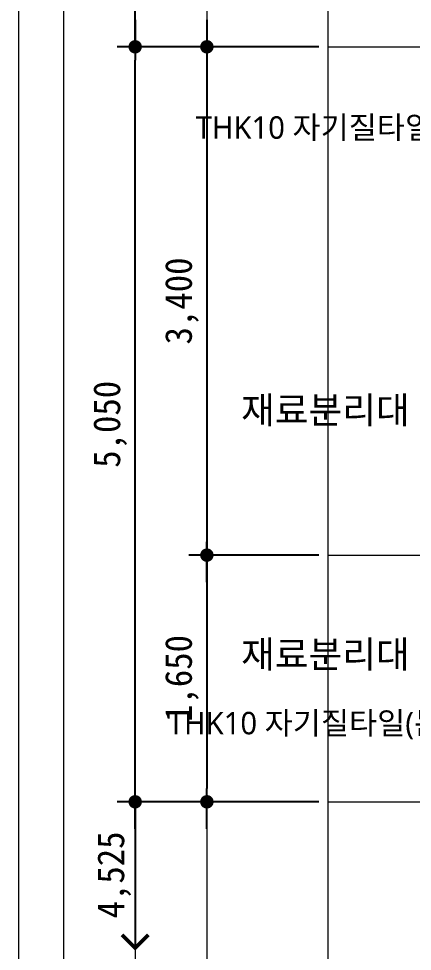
# Model space of a CAD drawing. Header units: millimetres. Extents: x -423835 to -174325, y -1379898 to -1311126.
# Drawn here: x -317957 to -315322, y -1358149 to -1351911 of the extents above; entities that cross this region are included whole.
import ezdxf
from ezdxf.enums import TextEntityAlignment as Align

# ---------------------------------------------------------------- set-up
doc = ezdxf.new("R2010")
doc.units = ezdxf.units.MM
doc.header["$LTSCALE"] = 100
doc.header["$MEASUREMENT"] = 0
doc.header["$PDSIZE"] = -10
doc.linetypes.add('CEN', pattern=[62, 60, -1, 0, -1])
doc.layers.get('0').update_dxf_attribs({"linetype": 'CONTINUOUS'})
doc.layers.get('Defpoints').update_dxf_attribs({"color": 153, "linetype": 'CONTINUOUS'})
doc.layers.add('A-AXIS-LINE', color=1, linetype='CEN', lineweight=15)
doc.layers.add('A-MKXS-TEXT1', color=3, linetype='CONTINUOUS', lineweight=25)
doc.layers.add('A-DIMS', color=7, linetype='CONTINUOUS')
doc.layers.add('AA-TEX-2', color=3, linetype='CONTINUOUS')
doc.layers.add('A-XXXX-NPLT', color=144, linetype='CONTINUOUS', lineweight=0, plot=False)
doc.styles.add('HY울릉도L', font='')
doc.styles.add('돋움체', font='')
doc.styles.add('맑은고딕', font='malgun.ttf')
doc.styles.get('HY울릉도L').set_extended_font_data('HYwulM')
doc.styles.get('돋움체').set_extended_font_data('DotumChe')
doc.dimstyles.new('CDIM', dxfattribs={"dimtxt": 3, "dimasz": 1.5, "dimexe": 2, "dimexo": 1, "dimgap": 1, "dimtad": 1, "dimdec": 0, "dimrnd": 0.5, "dimzin": 0, "dimdsep": 32, "dimlunit": 6, "dimtxsty": 'HY울릉도L', "dimblk1": '_CIDOT', "dimblk2": '_CIDOT', "dimsah": 1, "dimcen": 5.5, "dimclrd": 2, "dimclre": 2, "dimclrt": 7, "dimadec": 0, "dimazin": 0, "dimtfac": 1, "dimtdec": 0, "dimtix": 1, "dimtmove": 2, "dimatfit": 1, "dimldrblk": '_CIDOT', "dimfxl": 1, "dimtolj": 1, "dimtzin": 0, "dimlwd": -1, "dimarcsym": 0})

# ---------------------------------------------------------------- blocks, each defined once
blk = doc.blocks.new('_CIDOT')
at = {"color": 0, "linetype": 'ByBlock'}
blk.add_line((2, 0), (-1, 0), dxfattribs=at)
at = {"color": 0, "linetype": 'ByBlock', "const_width": 0.5}
blk.add_lwpolyline([(-0.25, 0, 1), (0.25, 0, 1)], format="xyb", close=True, dxfattribs=at)
blk = doc.blocks.new('*D607')
at = {"layer": 'A-DIMS', "lineweight": -2, "transparency": 16777216}
for p, q in [((-315947.3, -1352099.3), (-317297.3, -1352099.3)), ((-315947.3, -1357149.3), (-317297.3, -1357149.3))]:
    blk.add_line(p, q, dxfattribs=at)
at = {"layer": 'A-DIMS', "transparency": 16777216}
blk.add_line((-317177.3, -1357059.3), (-317177.3, -1352189.3), dxfattribs=at)
at = {"layer": 'Defpoints', "color": 0, "transparency": 16777216}
for p in [(-317177.3, -1352099.3), (-315887.3, -1352099.3), (-315887.3, -1357149.3)]:
    blk.add_point(p, dxfattribs=at)
at = {"layer": 'A-DIMS', "transparency": 16777216, "xscale": 90, "yscale": 90, "zscale": 90}
for p, rotation in [((-317177.3, -1352099.3), 90), ((-317177.3, -1357149.3), 270)]:
    blk.add_blockref('_CIDOT', p, dxfattribs=dict(at, rotation=rotation))
at = {"layer": 'A-DIMS', "color": 3, "transparency": 16777216, "insert": (-317344.4, -1354624.3), "char_height": 180, "attachment_point": 5, "rotation": 90, "style": '돋움체'}
blk.add_mtext('\\A1;5,050', dxfattribs=at)
blk = doc.blocks.new('*D608')
at = {"layer": 'A-DIMS', "lineweight": -2, "transparency": 16777216}
for p, q in [((-315947.3, -1352099.3), (-316817.3, -1352099.3)), ((-315947.3, -1355499.3), (-316817.3, -1355499.3))]:
    blk.add_line(p, q, dxfattribs=at)
at = {"layer": 'A-DIMS', "transparency": 16777216}
blk.add_line((-316697.3, -1352189.3), (-316697.3, -1355409.3), dxfattribs=at)
at = {"layer": 'Defpoints', "color": 0, "transparency": 16777216}
for p in [(-315887.3, -1352099.3), (-316697.3, -1355499.3), (-315887.3, -1355499.3)]:
    blk.add_point(p, dxfattribs=at)
at = {"layer": 'A-DIMS', "transparency": 16777216, "xscale": 90, "yscale": 90, "zscale": 90}
for p, rotation in [((-316697.3, -1352099.3), 90), ((-316697.3, -1355499.3), 270)]:
    blk.add_blockref('_CIDOT', p, dxfattribs=dict(at, rotation=rotation))
at = {"layer": 'A-DIMS', "color": 3, "transparency": 16777216, "insert": (-316864.4, -1353799.3), "char_height": 180, "attachment_point": 5, "rotation": 90, "style": '돋움체'}
blk.add_mtext('\\A1;3,400', dxfattribs=at)
blk = doc.blocks.new('*D609')
at = {"layer": 'A-DIMS', "lineweight": -2, "transparency": 16777216}
for p, q in [((-315947.3, -1355499.3), (-316817.3, -1355499.3)), ((-315947.3, -1357149.3), (-316817.3, -1357149.3))]:
    blk.add_line(p, q, dxfattribs=at)
at = {"layer": 'A-DIMS', "transparency": 16777216}
blk.add_line((-316697.3, -1355589.3), (-316697.3, -1357059.3), dxfattribs=at)
at = {"layer": 'Defpoints', "color": 0, "transparency": 16777216}
for p in [(-315887.3, -1355499.3), (-316697.3, -1357149.3), (-315887.3, -1357149.3)]:
    blk.add_point(p, dxfattribs=at)
at = {"layer": 'A-DIMS', "transparency": 16777216, "xscale": 90, "yscale": 90, "zscale": 90}
for p, rotation in [((-316697.3, -1355499.3), 90), ((-316697.3, -1357149.3), 270)]:
    blk.add_blockref('_CIDOT', p, dxfattribs=dict(at, rotation=rotation))
at = {"layer": 'A-DIMS', "color": 3, "transparency": 16777216, "insert": (-316864.4, -1356324.3), "char_height": 180, "attachment_point": 5, "rotation": 90, "style": '돋움체'}
blk.add_mtext('\\A1;1,650', dxfattribs=at)

msp = doc.modelspace()

# ---------------------------------------------------------------- linework, layer by layer
at = {"const_width": 25}
msp.add_lwpolyline([(-317265.7, -1358039.3), (-317177.3, -1358127.6), (-317088.9, -1358039.3)], dxfattribs=at)
at = {"layer": 'A-AXIS-LINE', "ltscale": 50}
for points in [[(-315887.3, -1352099.3), (-308962.3, -1352099.3)], [(-315887.3, -1355499.3), (-308962.3, -1355499.3)], [(-315887.3, -1357149.3), (-308962.3, -1357149.3)]]:
    msp.add_lwpolyline(points, dxfattribs=at)
at = {"layer": 'A-DIMS'}
for p, q in [((-317177.3, -1352099.3), (-317177.3, -1350871)), ((-317177.3, -1357149.3), (-317177.3, -1358127.6))]:
    msp.add_line(p, q, dxfattribs=at)
at = {"layer": 'A-XXXX-NPLT'}
for points in [[(-306892.3, -1348779.3), (-317957.3, -1348779.3), (-317957.3, -1360719.3), (-306892.3, -1360719.3)], [(-307192.3, -1349079.3), (-317657.3, -1349079.3), (-317657.3, -1360419.3), (-307192.3, -1360419.3)], [(-307672.3, -1349559.3), (-317177.3, -1349559.3), (-317177.3, -1359939.3), (-307672.3, -1359939.3)], [(-308152.3, -1350039.3), (-316697.3, -1350039.3), (-316697.3, -1359459.3), (-308152.3, -1359459.3)], [(-308962.3, -1350849.3), (-315887.3, -1350849.3), (-315887.3, -1358649.3), (-308962.3, -1358649.3)]]:
    msp.add_lwpolyline(points, close=True, dxfattribs=at)

# ---------------------------------------------------------------- texts
at = {"layer": 'A-DIMS', "color": 3, "insert": (-317317.4, -1357638.5), "char_height": 180, "attachment_point": 5, "rotation": 90, "style": '돋움체'}
msp.add_mtext('\\A1;4,525', dxfattribs=at)
at = {"layer": 'A-MKXS-TEXT1', "style": '맑은고딕'}
for p in [(-314501.1, -1352639.2), (-314687.2, -1356622.9)]:
    msp.add_text('THK10 자기질타일(논슬립)', height=150, dxfattribs=at).set_placement(p, align=Align.MIDDLE_RIGHT)
at = {"layer": 'AA-TEX-2', "style": '돋움체'}
for p in [(-315339.2, -1354529.1), (-315339.2, -1356163)]:
    msp.add_text('재료분리대', height=180, dxfattribs=at).set_placement(p, align=Align.MIDDLE_RIGHT)

# ---------------------------------------------------------------- dimensions: what is measured, and where the dimension line sits
at = {"layer": 'A-DIMS'}
for base, p1, p2, picture, middle in [((-317177.3, -1352099.3), (-315887.3, -1357149.3), (-315887.3, -1352099.3), '*D607', (-317344.4, -1354624.3)), ((-316697.3, -1355499.3), (-315887.3, -1352099.3), (-315887.3, -1355499.3), '*D608', (-316864.4, -1353799.3)), ((-316697.3, -1357149.3), (-315887.3, -1355499.3), (-315887.3, -1357149.3), '*D609', (-316864.4, -1356324.3))]:
    dim = msp.add_linear_dim(base=base, p1=p1, p2=p2, angle=90, dimstyle='CDIM', override={"dimscale": 60, "dimtxsty": '돋움체', "dimclrd": 256, "dimclre": 256, "dimclrt": 3}, dxfattribs=at)
    dim.commit()
    dim.dimension.update_dxf_attribs({"geometry": picture, "text_midpoint": middle})

doc.saveas('drawing.dxf')
